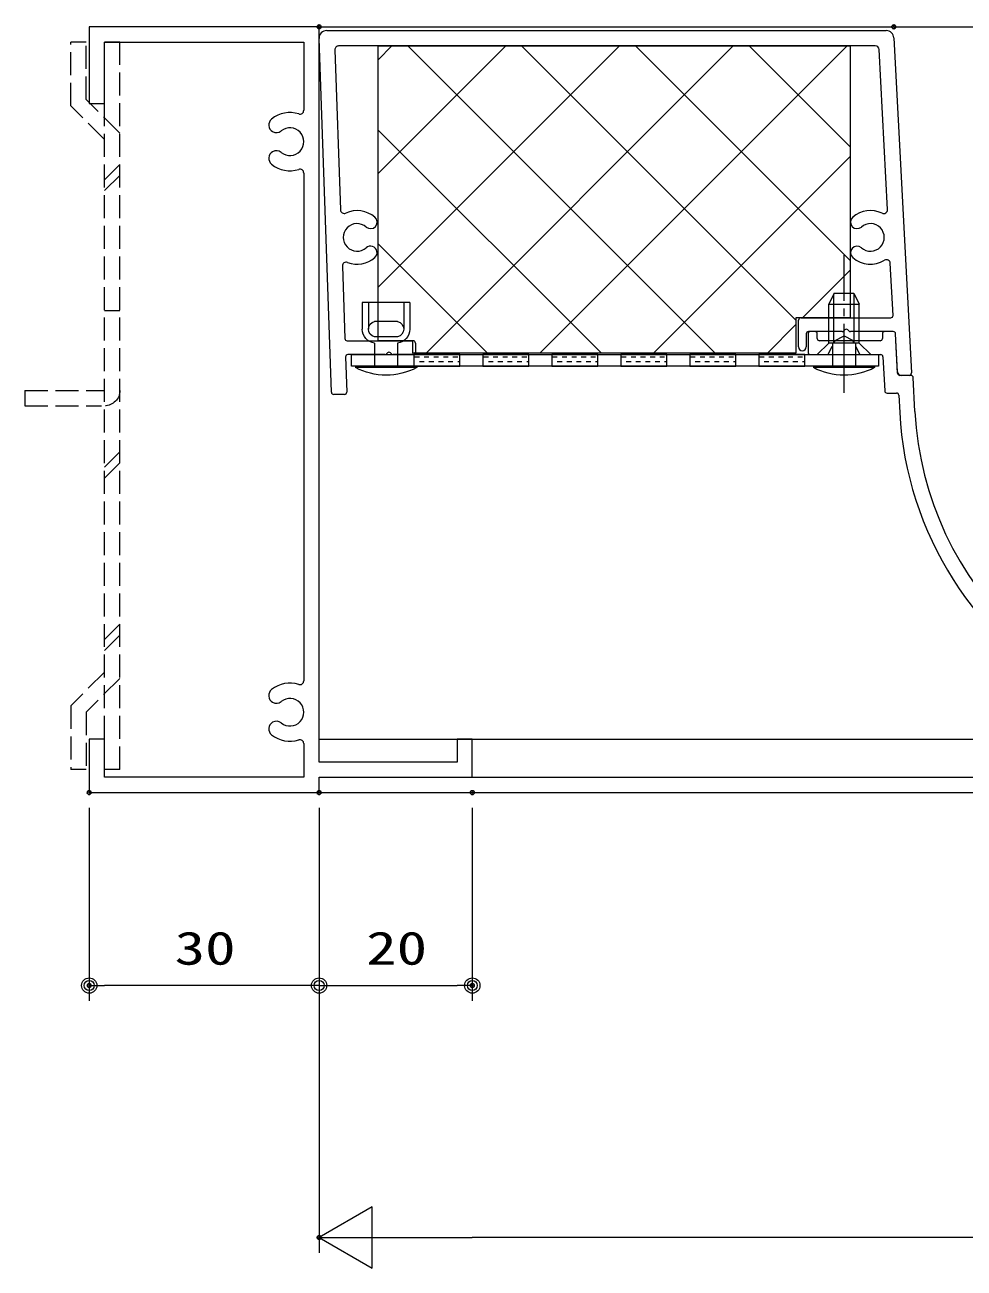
# Model space of a CAD drawing. Units: millimetres on the paper. Extents: x -395 to 395, y -281 to 281.
# Drawn here: x -111 to 11.6, y -163.9 to -1.6 of the extents above; entities that cross this region are included whole.
import ezdxf
from ezdxf.enums import TextEntityAlignment as Align

# ---------------------------------------------------------------- set-up
doc = ezdxf.new("R2010")
doc.units = ezdxf.units.MM
doc.header["$PDMODE"] = 32
doc.header["$PDSIZE"] = 0.5
for name, pattern in [('CHAIN2', [12, 9, -1, 1, -1]), ('DASHED1', [1.8, 1.2, -0.6]), ('DASHED3', [4, 3, -1])]:
    doc.linetypes.add(name, pattern=pattern)
for name, color, linetype, lineweight in [('0-0_USERZ', 3, 'Continuous', 9), ('0-7_0', 7, 'Continuous', 9), ('0-A_YSS_ZEN', 6, 'Continuous', 9), ('0-C__0-3_', 2, 'Continuous', 9), ('0-E_KATAZAI', 7, 'Continuous', 9), ('0-F_EXTLINE', 3, 'Continuous', 9), ('1-0_D-BUHIN', 2, 'DASHED3', 9), ('1-1_PANEL', 7, 'Continuous', 9), ('1-2_PROCESSING', 4, 'Continuous', 9), ('1-3_HARD', 4, 'Continuous', 9), ('1-4_SUNPOU', 3, 'Continuous', 9), ('1-5_SHAPE', 7, 'Continuous', 9)]:
    doc.layers.add(name, color=color, linetype=linetype, lineweight=lineweight)
doc.layers.add('0-8_Defpoints', color=7, linetype='Continuous')
doc.styles.add('ＭＳ ゴシック', font='')
doc.styles.get('ＭＳ ゴシック').set_extended_font_data('MS Gothic')

# ---------------------------------------------------------------- blocks, each defined once
blk = doc.blocks.new('ALW1')
at = {"layer": '0-7_0'}
blk.add_line((0, 0), (-1, 0), dxfattribs=at)
blk.add_lwpolyline([(-0.34641, -0.2), (0, 0), (-0.34641, 0.2)], close=True, dxfattribs=at)
blk = doc.blocks.new('リベット-1-1')
at = {"layer": '0-C__0-3_'}
for p, q in [((4, -0.4), (-4, -0.4)), ((-1.5, -3.6), (-1.5, -0.6)), ((1.5, -3.6), (1.5, -0.6)), ((4, -0.6), (4, -0.4)), ((1.5, -4.411), (-1.5, -4.411)), ((-3.1, -8.901), (-3.1, -5.411)), ((-2.3, -8.901), (-2.3, -5.411)), ((1.5, -6.411), (-1.5, -6.411)), ((2.3, -8.901), (2.3, -5.411)), ((3.1, -8.901), (3.1, -5.411)), ((3.1, -8.901), (-3.1, -8.901))]:
    blk.add_line(p, q, dxfattribs=at)
blk.add_lwpolyline([(4, -0.6), (-4, -0.6), (-4, -0.4)], dxfattribs=at)
for centre, radius, start, end in [((0, -7.9), 8.5, 61.92751, 118.07248), ((-1.275, -5.411), 1.825, 97.08188, 180), ((-1.275, -5.411), 1.025, 102.68038, 257.31961), ((1.275, -5.411), 1.825, 0, 82.91812), ((1.275, -5.411), 1.025, 282.68038, 77.31962)]:
    blk.add_arc(centre, radius, start, end, dxfattribs=at)
blk = doc.blocks.new('A$C7DB3093B')
at = {"layer": '1-3_HARD', "color": 1, "linetype": 'CHAIN2'}
blk.add_line((0, -5), (0, 13), dxfattribs=at)
at = {"layer": '1-3_HARD'}
for p, q in [((-1.3, 8), (-2, 6.6)), ((-1.346, 1.5), (-1.346, 7.909)), ((-1.3, 8), (1.3, 8)), ((1.3, 8), (2, 6.6)), ((1.346, 1.5), (1.346, 7.909)), ((2, 1.5), (2, 6.6)), ((-3.5, 0), (-2, 1.5))]:
    blk.add_line(p, q, dxfattribs=at)
for points in [[(-2, 1.5), (-2, 6.6), (2, 6.6)], [(-3.5, 0), (3.5, 0), (2, 1.5), (-2, 1.5)]]:
    blk.add_lwpolyline(points, dxfattribs=at)
at = {"layer": '1-3_HARD', "linetype": 'DASHED1'}
for points in [[(-2.05, 0), (-1.145, 1.856), (0, 2.464)], [(2.05, 0), (1.145, 1.856), (0, 2.464)]]:
    blk.add_lwpolyline(points, dxfattribs=at)
blk = doc.blocks.new('リベット-1-2')
at = {"layer": '0-C__0-3_'}
for p, q in [((4, -0.4), (-4, -0.4)), ((-1.5, -3.51), (-1.5, -0.6)), ((1.5, -3.51), (1.5, -0.6)), ((4, -0.6), (4, -0.4))]:
    blk.add_line(p, q, dxfattribs=at)
blk.add_lwpolyline([(4, -0.6), (-4, -0.6), (-4, -0.4)], dxfattribs=at)
blk.add_arc((0, -7.9), 8.5, 61.9275, 118.0725, dxfattribs=at)
blk = doc.blocks.new('アンカ－上縦枠')
at = {"layer": '1-0_D-BUHIN'}
for p, q in [((-52.509, 38.398), (-50.509, 38.398)), ((-52.509, 38.398), (-52.509, 28)), ((-50.509, 38.398), (-50.509, 28.4)), ((-89.673, 32.399), (-98, 32.399)), ((-85.274, 28), (-89.673, 32.399)), ((-15.745, 28), (-11.346, 32.399)), ((-11.346, 32.399), (-3.019, 32.399)), ((-3.019, 30.4), (-3.019, 32.399)), ((-90.501, 30.4), (-98, 30.4)), ((-86.102, 26.001), (-90.501, 30.4)), ((-3.019, 28), (-98, 28)), ((-82.017, 26.001), (-80.018, 28)), ((-80.603, 26.001), (-78.604, 28)), ((-62.909, 26.001), (-62.909, 28)), ((-44.489, 26.001), (-42.49, 28)), ((-43.075, 26.001), (-41.076, 28)), ((-21.98, 26.001), (-19.981, 28)), ((-20.566, 26.001), (-18.567, 28)), ((-3.019, 26.001), (-3.019, 28)), ((-3.019, 26.001), (-98, 26.001))]:
    blk.add_line(p, q, dxfattribs=at)
at = {"layer": '1-0_D-BUHIN', "linetype": 'Continuous'}
for p, q in [((-98, 30.4), (-98, 32.399)), ((-98, 26.001), (-98, 28))]:
    blk.add_line(p, q, dxfattribs=at)
at = {"layer": '1-0_D-BUHIN'}
blk.add_lwpolyline([(-14.917, 26.001), (-10.518, 30.4), (-3.019, 30.4)], dxfattribs=at)
blk.add_arc((-52.509, 28), 2, 270, 0, dxfattribs=at)
blk = doc.blocks.new('DOT1')
at = {"layer": '0-7_0'}
blk.add_line((0, 0), (-1, 0), dxfattribs=at)
for radius in [0.5, 0.325]:
    blk.add_circle((0, 0), radius, dxfattribs=at)
blk = doc.blocks.new('3K-57165')
at = {"layer": '1-5_SHAPE'}
for p, q in [((-98.64, 52.9), (-98.64, 50.5)), ((-97.74, 53.2), (-98.34, 53.2)), ((-97.44, 52.3), (-97.44, 52.9)), ((-89.25, 52), (-97.14, 52)), ((-88.95, 52.9), (-88.95, 52.3)), ((-87.525, 53.2), (-88.65, 53.2)), ((-86.955, 47.764), (-87.225, 52.916)), ((-98.34, 50.2), (-89.168, 50.2)), ((-88.868, 49.916), (-88.635, 45.464)), ((-85.222, 47.48), (-86.656, 47.48)), ((-84.69, 42.75), (-84.923, 47.196)), ((-88.335, 45.18), (-87.105, 45.18)), ((-86.805, 44.896), (-86.687, 42.645)), ((-0.3, 7), (-7.245, 7)), ((0, 0.3), (0, 6.7)), ((-75.788, 5), (-76.69, 5)), ((-7.623, 5.592), (-5.944, 4.622)), ((-6.678, 2), (-41.749, 2)), ((-5.944, 2.378), (-6.528, 2.04)), ((-63.811, 1.5), (-72, 1.5)), ((-72, 0), (-0.3, 0))]:
    blk.add_line(p, q, dxfattribs=at)
for centre, radius, start, end in [((-98.34, 52.9), 0.3, 90, 180), ((-97.74, 52.9), 0.3, 0, 90), ((-97.14, 52.3), 0.3, 180, 270), ((-89.25, 52.3), 0.3, 270, 0), ((-88.65, 52.9), 0.3, 90, 180), ((-87.525, 52.9), 0.3, 3, 90), ((-98.34, 50.5), 0.3, 180, 270), ((-89.168, 49.9), 0.3, 3, 90), ((-86.656, 47.78), 0.3, 183, 270), ((-85.222, 47.18), 0.3, 3, 90), ((-88.335, 45.48), 0.3, 183, 270), ((-87.105, 44.88), 0.3, 3, 90), ((-41.749, 45), 45, 183, 242.0038), ((-41.749, 45), 43, 183, 270), ((-7.245, 6.245), 0.755, 90, 240), ((-0.3, 6.7), 0.3, 0, 90), ((-76.69, 4.7), 0.3, 90, 183.65967), ((-75.788, 4.7), 0.3, 4.52806, 90), ((-63.811, 3.5), 2, 270, 62.0038), ((-4, 3.5), 1.8, 222.55586, 137.44414), ((-72, 5), 5, 183.65967, 270), ((-72, 5), 3.5, 184.52806, 270), ((-5.694, 5.056), 0.5, 240, 317.44414), ((-6.678, 2.3), 0.3, 270, 300), ((-5.694, 1.944), 0.5, 42.55586, 120), ((-0.3, 0.3), 0.3, 270, 0)]:
    blk.add_arc(centre, radius, start, end, dxfattribs=at)
blk = doc.blocks.new('3K-57164')
at = {"layer": '1-5_SHAPE'}
for p, q in [((1.036, 0), (74.051, 0)), ((1.649, -47.21), (0.036, -1.035)), ((75.05, -0.948), (77.343, -44.704)), ((2.089, -2.517), (2.818, -23.388)), ((72.628, -2), (2.589, -2)), ((74.222, -23.364), (73.127, -2.474)), ((3.075, -30.755), (3.405, -40.21)), ((74.946, -37.184), (74.59, -30.384)), ((62.608, -41.3), (62.608, -37.8)), ((62.908, -37.5), (74.646, -37.5)), ((3.705, -40.5), (12.308, -40.5)), ((63.608, -39.6), (63.608, -41.3)), ((68.301, -39.3), (63.908, -39.3)), ((68.638, -39.088), (68.513, -39.212)), ((69.186, -39.212), (69.062, -39.088)), ((74.972, -39.3), (69.398, -39.3)), ((75.532, -44.546), (75.272, -39.584)), ((8.945, -42.088), (8.821, -42.212)), ((9.494, -42.212), (9.37, -42.088)), ((12.608, -40.8), (12.608, -42)), ((3.489, -42.61), (3.649, -47.19)), ((8.609, -42.3), (3.789, -42.3)), ((12.308, -42.3), (9.706, -42.3)), ((77.043, -45.02), (76.031, -45.02)), ((3.349, -47.5), (1.948, -47.5))]:
    blk.add_line(p, q, dxfattribs=at)
for centre, radius, start, end in [((1.036, -1), 1, 90, 182), ((74.051, -1), 1, 3, 90), ((2.589, -2.5), 0.5, 90, 182), ((72.628, -2.5), 0.5, 3, 90), ((3.318, -23.371), 0.5, 182, 294.87158), ((5, -27), 3.5, 48.70857, 114.87158), ((72, -27), 3.5, 64.49471, 131.29143), ((73.722, -23.39), 0.5, 244.49471, 3), ((5, -27), 1.8, 48.70857, 311.29143), ((6.749, -25.009), 0.85, 228.70857, 48.70857), ((70.251, -25.009), 0.85, 131.29143, 311.29143), ((72, -27), 1.8, 228.70857, 131.29143), ((6.749, -28.991), 0.85, 311.29143, 131.29143), ((70.251, -28.991), 0.85, 48.70857, 228.70857), ((3.575, -30.738), 0.5, 69.12842, 182), ((5, -27), 3.5, 249.12842, 311.29143), ((72, -27), 3.5, 228.70857, 301.50529), ((74.09, -30.41), 0.5, 3, 121.50529), ((74.646, -37.2), 0.3, 270, 3), ((62.908, -37.8), 0.3, 90, 180), ((3.705, -40.2), 0.3, 182, 270), ((12.308, -40.8), 0.3, 0, 90), ((63.908, -39.6), 0.3, 90, 180), ((68.301, -39), 0.3, 270, 315), ((68.85, -39.3), 0.3, 45, 135), ((69.398, -39), 0.3, 225, 270), ((74.972, -39.6), 0.3, 3, 90), ((9.158, -42.3), 0.3, 45, 135), ((12.308, -42), 0.3, 270, 0), ((63.108, -41.3), 0.5, 180, 0), ((3.789, -42.6), 0.3, 90, 182), ((8.609, -42), 0.3, 270, 315), ((9.706, -42), 0.3, 225, 270), ((76.031, -44.52), 0.5, 183, 270), ((77.043, -44.72), 0.3, 270, 3), ((1.948, -47.2), 0.3, 182, 270), ((3.349, -47.2), 0.3, 270, 2)]:
    blk.add_arc(centre, radius, start, end, dxfattribs=at)

msp = doc.modelspace()

# ---------------------------------------------------------------- linework, layer by layer
at = {"layer": '0-8_Defpoints'}
for p in [(-72.611, -1.803), (2.389, -1.803), (-102.611, -101.803), (-72.611, -101.803), (-52.611, -101.803), (-102.611, -126.987), (-52.611, -126.987), (-72.611, -159.889)]:
    msp.add_point(p, dxfattribs=at)
at = {"layer": '0-A_YSS_ZEN'}
for p, q in [((-72.611, -103.803), (-72.611, -161.889)), ((307.389, -159.889), (-52.611, -159.889))]:
    msp.add_line(p, q, dxfattribs=at)
at = {"layer": '0-C__0-3_'}
for p, q in [((-72.611, -1.803), (327.389, -1.803)), ((-72.611, -94.803), (307.106, -94.803)), ((-52.611, -99.803), (307.106, -99.803)), ((-72.611, -101.803), (327.389, -101.803))]:
    msp.add_line(p, q, dxfattribs=at)
at = {"layer": '0-E_KATAZAI'}
msp.add_line((-74.611, -20.902), (-74.611, -87.205), dxfattribs=at)
msp.add_lwpolyline([(-74.611, -95.402), (-74.611, -99.803), (-100.611, -99.803), (-100.611, -94.803), (-102.611, -94.803), (-102.611, -101.803), (-72.611, -101.803), (-72.611, -99.803), (-52.611, -99.803), (-52.611, -94.803), (-54.611, -94.803), (-54.611, -97.803), (-72.611, -97.803), (-72.611, -1.803), (-102.611, -1.803), (-102.611, -11.803), (-100.611, -11.803), (-100.611, -3.803), (-74.611, -3.803), (-74.611, -12.705)], dxfattribs=at)
for centre, radius, start, end in [((-75.111, -12.705), 0.5, 252.40266, 0), ((-78.176, -14.63), 1, 129.07517, 240), ((-76.411, -16.803), 3.8, 72.40266, 129.07517), ((-78.176, -14.63), 1, 240, 309.07517), ((-76.411, -16.803), 1.8, 230.92483, 129.07517), ((-78.176, -18.977), 1, 120, 230.92483), ((-78.176, -18.977), 1, 50.92483, 120), ((-76.411, -16.803), 3.8, 230.92483, 287.59734), ((-75.111, -20.902), 0.5, 0, 107.59734), ((-76.411, -91.303), 3.8, 72.40266, 129.07517), ((-75.111, -87.205), 0.5, 252.40266, 0), ((-78.176, -89.13), 1, 129.07517, 240), ((-78.176, -89.13), 1, 240, 309.07517), ((-76.411, -91.303), 1.8, 230.92483, 129.07517), ((-78.176, -93.477), 1, 50.92483, 120), ((-78.176, -93.477), 1, 120, 230.92483), ((-76.411, -91.303), 3.8, 230.92483, 287.59734), ((-75.111, -95.402), 0.5, 0, 107.59734)]:
    msp.add_arc(centre, radius, start, end, dxfattribs=at)
at = {"layer": '0-F_EXTLINE'}
for p, q in [((-60.142, -44.899), (-59.517, -44.899)), ((-58.892, -44.899), (-58.267, -44.899)), ((-57.642, -44.899), (-57.017, -44.899)), ((-56.392, -44.899), (-55.767, -44.899)), ((-55.142, -44.899), (-54.517, -44.899)), ((-51.142, -44.899), (-50.517, -44.899)), ((-49.892, -44.899), (-49.267, -44.899)), ((-48.642, -44.899), (-48.017, -44.899)), ((-47.392, -44.899), (-46.767, -44.899)), ((-46.142, -44.899), (-45.517, -44.899)), ((-42.142, -44.899), (-41.517, -44.899)), ((-40.892, -44.899), (-40.267, -44.899)), ((-39.642, -44.899), (-39.017, -44.899)), ((-38.392, -44.899), (-37.767, -44.899)), ((-37.142, -44.899), (-36.517, -44.899)), ((-33.142, -44.899), (-32.517, -44.899)), ((-31.892, -44.899), (-31.267, -44.899)), ((-30.642, -44.899), (-30.017, -44.899)), ((-29.392, -44.899), (-28.767, -44.899)), ((-28.142, -44.899), (-27.517, -44.899)), ((-24.142, -44.899), (-23.517, -44.899)), ((-22.892, -44.899), (-22.267, -44.899)), ((-21.642, -44.899), (-21.017, -44.899)), ((-20.392, -44.899), (-19.767, -44.899)), ((-19.142, -44.899), (-18.517, -44.899)), ((-15.142, -44.899), (-14.517, -44.899)), ((-13.892, -44.899), (-13.267, -44.899)), ((-12.642, -44.899), (-12.017, -44.899)), ((-11.392, -44.899), (-10.767, -44.899)), ((-10.142, -44.899), (-9.517, -44.899)), ((-60.232, -45.524), (-60.142, -45.524)), ((-59.517, -45.524), (-58.892, -45.524)), ((-58.267, -45.524), (-57.642, -45.524)), ((-57.017, -45.524), (-56.392, -45.524)), ((-55.767, -45.524), (-55.142, -45.524)), ((-54.517, -45.524), (-54.232, -45.524)), ((-51.232, -45.524), (-51.142, -45.524)), ((-50.517, -45.524), (-49.892, -45.524)), ((-49.267, -45.524), (-48.642, -45.524)), ((-48.017, -45.524), (-47.392, -45.524)), ((-46.767, -45.524), (-46.142, -45.524)), ((-45.517, -45.524), (-45.232, -45.524)), ((-42.232, -45.524), (-42.142, -45.524)), ((-41.517, -45.524), (-40.892, -45.524)), ((-40.267, -45.524), (-39.642, -45.524)), ((-39.017, -45.524), (-38.392, -45.524)), ((-37.767, -45.524), (-37.142, -45.524)), ((-36.517, -45.524), (-36.232, -45.524)), ((-33.232, -45.524), (-33.142, -45.524)), ((-32.517, -45.524), (-31.892, -45.524)), ((-31.267, -45.524), (-30.642, -45.524)), ((-30.017, -45.524), (-29.392, -45.524)), ((-28.767, -45.524), (-28.142, -45.524)), ((-27.517, -45.524), (-27.232, -45.524)), ((-24.232, -45.524), (-24.142, -45.524)), ((-23.517, -45.524), (-22.892, -45.524)), ((-22.267, -45.524), (-21.642, -45.524)), ((-21.017, -45.524), (-20.392, -45.524)), ((-19.767, -45.524), (-19.142, -45.524)), ((-18.517, -45.524), (-18.232, -45.524)), ((-15.232, -45.524), (-15.142, -45.524)), ((-14.517, -45.524), (-13.892, -45.524)), ((-13.267, -45.524), (-12.642, -45.524)), ((-12.017, -45.524), (-11.392, -45.524)), ((-10.767, -45.524), (-10.142, -45.524)), ((-9.517, -45.524), (-9.232, -45.524))]:
    msp.add_line(p, q, dxfattribs=at)
for points in [[(-60.232, -46.103), (-54.232, -46.103), (-54.232, -44.603), (-60.232, -44.603)], [(-51.232, -46.103), (-45.232, -46.103), (-45.232, -44.603), (-51.232, -44.603)], [(-42.232, -46.103), (-36.232, -46.103), (-36.232, -44.603), (-42.232, -44.603)], [(-33.232, -46.103), (-27.232, -46.103), (-27.232, -44.603), (-33.232, -44.603)], [(-24.232, -46.103), (-18.232, -46.103), (-18.232, -44.603), (-24.232, -44.603)], [(-15.232, -46.103), (-9.232, -46.103), (-9.232, -44.603), (-15.232, -44.603)]]:
    msp.add_lwpolyline(points, close=True, dxfattribs=at)
at = {"layer": '1-1_PANEL'}
msp.add_lwpolyline([(-68.369, -44.603), (0.398, -44.603), (0.398, -46.103), (-68.369, -46.103)], close=True, dxfattribs=at)
at = {"layer": '1-2_PROCESSING'}
for points in [[(-60.232, -46.103), (-54.232, -46.103), (-54.232, -44.603), (-60.232, -44.603)], [(-51.232, -46.103), (-45.232, -46.103), (-45.232, -44.603), (-51.232, -44.603)], [(-42.232, -46.103), (-36.232, -46.103), (-36.232, -44.603), (-42.232, -44.603)], [(-33.232, -46.103), (-27.232, -46.103), (-27.232, -44.603), (-33.232, -44.603)], [(-24.232, -46.103), (-18.232, -46.103), (-18.232, -44.603), (-24.232, -44.603)], [(-15.232, -46.103), (-9.232, -46.103), (-9.232, -44.603), (-15.232, -44.603)]]:
    msp.add_lwpolyline(points, close=True, dxfattribs=at)
at = {"layer": '1-3_HARD'}
for p, q in [((-64.893, -6.098), (-63.098, -4.303)), ((-64.893, -20.947), (-48.249, -4.303)), ((-64.893, -35.797), (-33.399, -4.303)), ((-20.924, -44.403), (-61.024, -4.303)), ((-58.65, -44.403), (-18.55, -4.303)), ((-10.369, -40.109), (-46.174, -4.303)), ((-43.801, -44.403), (-3.701, -4.303)), ((-3.302, -32.327), (-31.325, -4.303)), ((-3.302, -17.478), (-16.476, -4.303)), ((-35.773, -44.403), (-64.893, -15.284)), ((-28.952, -44.403), (-3.302, -18.753)), ((-50.622, -44.403), (-64.893, -30.133)), ((-9.503, -39.803), (-3.302, -33.603)), ((-14.103, -44.403), (-10.369, -40.67))]:
    msp.add_line(p, q, dxfattribs=at)
msp.add_lwpolyline([(-64.893, -42.803), (-64.893, -4.303), (-3.302, -4.303), (-3.302, -39.803), (-10.369, -39.803), (-10.369, -44.403), (-60.369, -44.403), (-60.369, -42.803)], close=True, dxfattribs=at)
msp.add_lwpolyline([(-64.893, -42.803), (-64.893, -4.303), (-3.302, -4.303), (-3.302, -39.803), (-10.369, -39.803), (-10.369, -44.403), (-60.369, -44.403), (-60.369, -42.803)], close=True, dxfattribs=at)
at = {"layer": '1-4_SUNPOU'}
for p, q in [((-102.611, -103.803), (-102.611, -128.987)), ((-72.611, -103.803), (-72.611, -128.987)), ((-72.611, -103.803), (-72.611, -128.987)), ((-52.611, -103.803), (-52.611, -128.987)), ((-74.611, -126.987), (-100.611, -126.987)), ((-70.611, -126.987), (-54.611, -126.987))]:
    msp.add_line(p, q, dxfattribs=at)

# ---------------------------------------------------------------- block references
at = {"layer": '0-0_USERZ'}
for name, p in [('3K-57164', (-72.647, -2.303)), ('3K-57165', (89.853, -94.803))]:
    msp.add_blockref(name, p, dxfattribs=at)
at = {"layer": '0-A_YSS_ZEN', "xscale": 20, "yscale": 20, "rotation": 180}
msp.add_blockref('ALW1', (-72.611, -159.889), dxfattribs=at)
at = {"layer": '0-F_EXTLINE', "xscale": -1}
for name, p, rotation in [('アンカ－上縦枠', (-72.611, -101.803), 90), ('リベット-1-1', (-63.869, -46.703), 180), ('リベット-1-2', (-4.102, -46.703), 180)]:
    msp.add_blockref(name, p, dxfattribs=dict(at, rotation=rotation))
at = {"layer": '1-3_HARD'}
msp.add_blockref('A$C7DB3093B', (-4.102, -44.603), dxfattribs=at)
at = {"layer": '1-4_SUNPOU', "xscale": 2, "yscale": 2, "rotation": 180}
for p in [(-102.611, -126.987), (-72.611, -126.987)]:
    msp.add_blockref('DOT1', p, dxfattribs=at)
at = {"layer": '1-4_SUNPOU', "xscale": 2, "yscale": 2}
for p in [(-72.611, -126.987), (-52.611, -126.987)]:
    msp.add_blockref('DOT1', p, dxfattribs=at)

# ---------------------------------------------------------------- texts
at = {"layer": '1-4_SUNPOU', "style": 'ＭＳ ゴシック', "width": 1.35}
for s, p in [('30', (-91.468, -125.57)), ('20', (-66.468, -125.57))]:
    msp.add_text(s, height=4.333, dxfattribs=at).set_placement(p, align=Align.BOTTOM_LEFT)

doc.saveas('drawing.dxf')
